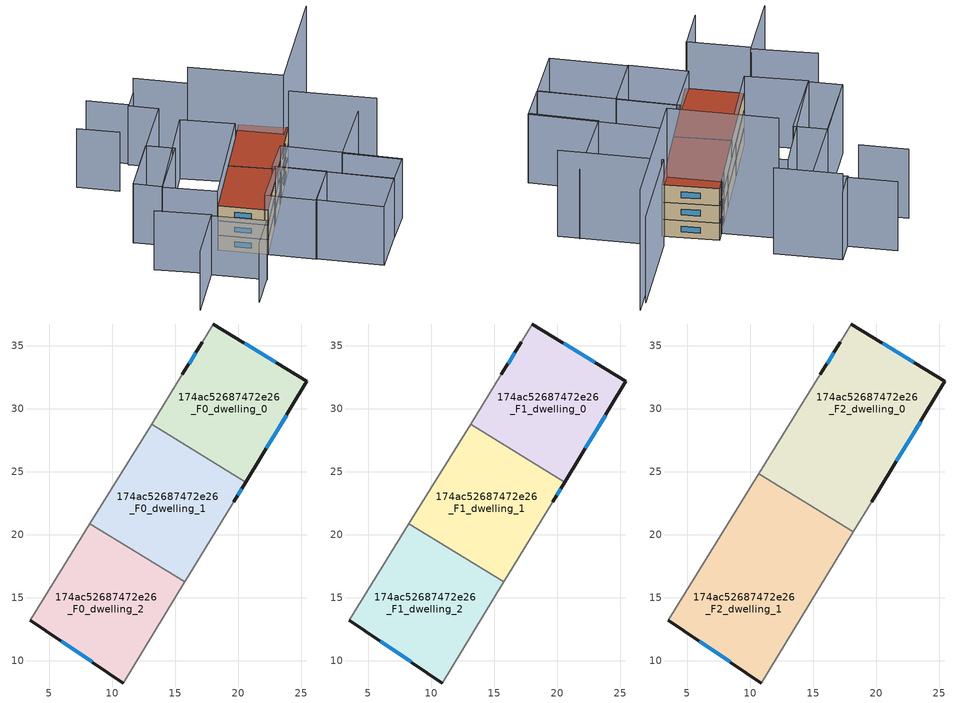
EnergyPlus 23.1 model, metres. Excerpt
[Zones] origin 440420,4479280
174ac52687472e26_F0_dwelling_0
 floor ground (EU_floor_Construction): 25.47,32.18 20.62,24.19 13.14,28.78 15.59,32.73 17.15,35.29 18.04,36.73 z0
 wall outside (EU_wall_Construction): 20.62,24.19 25.47,32.18 18.04,36.73 / 17.15,35.29 15.59,32.73 z0:3
 wall adiabatic (EU_wall_Construction): 15.59,32.73 13.14,28.78 / 18.04,36.73 17.15,35.29 z0:3
 wall to 174ac52687472e26_F0_dwelling_1 (EU_wall_Construction): 13.14,28.78 20.62,24.19 z0:3
 window (EU_Window_Construction): 22.24,26.86 23.85,29.51 / 16.63,34.44 16.11,33.59 / 22.99,33.7 20.53,35.21 z1:2
174ac52687472e26_F0_dwelling_1
 floor ground (EU_floor_Construction): 20.62,24.19 19.68,22.63 16.04,16.72 15.77,16.28 8.24,20.89 13.14,28.78 z0
 wall outside (EU_wall_Construction): 19.68,22.63 20.62,24.19 z0:3
 wall adiabatic (EU_wall_Construction): 13.14,28.78 8.24,20.89 / 15.77,16.28 16.04,16.72 19.68,22.63 z0:3
 wall to 174ac52687472e26_F0_dwelling_2 (EU_wall_Construction): 8.24,20.89 15.77,16.28 z0:3
 window (EU_Window_Construction): 19.99,23.15 20.31,23.67 z1:2
174ac52687472e26_F0_dwelling_2
 floor ground (EU_floor_Construction): 15.77,16.28 10.9,8.24 3.49,13.24 8.24,20.89 z0
 wall outside (EU_wall_Construction): 3.49,13.24 10.9,8.24 z0:3
 wall adiabatic (EU_wall_Construction): 10.9,8.24 15.77,16.28 / 8.24,20.89 3.49,13.24 z0:3
 window (EU_Window_Construction): 5.97,11.56 8.42,9.91 z1:2
174ac52687472e26_F1_dwelling_0
 floor to 174ac52687472e26_F0_dwelling_0 (EU_floor_Construction): 25.47,32.18 20.62,24.19 13.14,28.78 15.59,32.73 17.15,35.29 18.04,36.73 z3
 wall outside (EU_wall_Construction): 20.62,24.19 25.47,32.18 18.04,36.73 / 17.15,35.29 15.59,32.73 z3:6
 wall adiabatic (EU_wall_Construction): 15.59,32.73 13.14,28.78 / 18.04,36.73 17.15,35.29 z3:6
 wall to 174ac52687472e26_F1_dwelling_1 (EU_wall_Construction): 13.14,28.78 20.62,24.19 z3:6
 window (EU_Window_Construction): 22.24,26.86 23.85,29.51 / 16.63,34.44 16.11,33.59 / 22.99,33.7 20.53,35.21 z4:5
174ac52687472e26_F1_dwelling_1
 floor to 174ac52687472e26_F0_dwelling_1 (EU_floor_Construction): 20.62,24.19 19.68,22.63 16.04,16.72 15.77,16.28 8.24,20.89 13.14,28.78 z3
 wall outside (EU_wall_Construction): 19.68,22.63 20.62,24.19 z3:6
 wall adiabatic (EU_wall_Construction): 13.14,28.78 8.24,20.89 / 15.77,16.28 16.04,16.72 19.68,22.63 z3:6
 wall to 174ac52687472e26_F1_dwelling_2 (EU_wall_Construction): 8.24,20.89 15.77,16.28 z3:6
 window (EU_Window_Construction): 19.99,23.15 20.31,23.67 z4:5
174ac52687472e26_F1_dwelling_2
 floor to 174ac52687472e26_F0_dwelling_2 (EU_floor_Construction): 15.77,16.28 10.9,8.24 3.49,13.24 8.24,20.89 z3
 wall outside (EU_wall_Construction): 3.49,13.24 10.9,8.24 z3:6
 wall adiabatic (EU_wall_Construction): 10.9,8.24 15.77,16.28 / 8.24,20.89 3.49,13.24 z3:6
 window (EU_Window_Construction): 5.97,11.56 8.42,9.91 z4:5
174ac52687472e26_F2_dwelling_0
 floor to 174ac52687472e26_F1_dwelling_0 (EU_floor_Construction): 25.47,32.18 20.62,24.19 13.14,28.78 15.59,32.73 17.15,35.29 18.04,36.73 z6
 floor to 174ac52687472e26_F1_dwelling_1 (EU_floor_Construction): 20.62,24.19 19.68,22.63 18.2,20.23 10.69,24.83 13.14,28.78 z6
 wall outside (EU_wall_Construction): 19.68,22.63 25.47,32.18 18.04,36.73 / 17.15,35.29 15.59,32.73 z6:9
 wall adiabatic (EU_wall_Construction): 18.2,20.23 19.68,22.63 / 15.59,32.73 10.69,24.83 / 18.04,36.73 17.15,35.29 z6:9
 wall to 174ac52687472e26_F2_dwelling_1 (EU_wall_Construction): 10.69,24.83 18.2,20.23 z6:9
 window (EU_Window_Construction): 21.61,25.82 23.53,28.99 / 16.63,34.44 16.11,33.59 / 22.99,33.7 20.53,35.21 z7:8
 roof outside (EU_roof_Construction): 19.68,22.63 25.47,32.18 18.04,36.73 17.15,35.29 15.59,32.73 10.69,24.83 18.2,20.23 z9
174ac52687472e26_F2_dwelling_1
 floor to 174ac52687472e26_F1_dwelling_1 (EU_floor_Construction): 18.2,20.23 16.04,16.72 15.77,16.28 8.25,20.89 10.69,24.83 z6
 floor to 174ac52687472e26_F1_dwelling_2 (EU_floor_Construction): 15.77,16.28 10.9,8.24 3.49,13.24 8.25,20.89 z6
 wall outside (EU_wall_Construction): 3.49,13.24 10.9,8.24 z6:9
 wall adiabatic (EU_wall_Construction): 10.69,24.83 3.49,13.24 / 10.9,8.24 16.04,16.72 18.2,20.23 z6:9
 window (EU_Window_Construction): 5.97,11.56 8.42,9.91 z7:8
 roof outside (EU_roof_Construction): 10.9,8.24 16.04,16.72 18.2,20.23 10.69,24.83 3.49,13.24 z9
shading: 2.97,-5.67 7.23,0.73 / -9.28,11.72 -0.68,6.47 / -7.57,-3.86 -0.92,6.15 / -0.92,6.15 7.32,0.67 / 37.16,9.85 28.52,16 / 28.52,16 36.89,27.75 / -10.24,42.51 -3.98,38.27 / 1.1,45.81 5.54,42.8 / 5.54,42.8 -8.92,21.53 / 3.63,49.41 1.38,46.06 / 1.38,46.06 -4.96,50.32 / 18.01,3.52 23.52,11.39 / 23.52,11.39 33.35,4.5 / 33.35,4.5 27.85,-3.37 / 27.85,-3.37 18.01,3.52 / 23.6,11.51 17.99,3.36 / 17.99,3.36 10.42,8.56 / 10.42,8.56 16.04,16.72 / 16.04,16.72 23.6,11.51 / 33.27,4.38 15.65,17 / 15.65,17 19.68,22.63 / 19.68,22.63 37.3,10.01 / 37.3,10.01 33.27,4.38 / -8.92,21.53 -1.65,32.31 / -1.65,32.31 2.68,29.39 / 2.68,29.39 -4.59,18.61 / -4.59,18.61 -8.92,21.53 / 7.33,37.86 15.6,32.72 / 15.6,32.72 3.49,13.23 / 3.49,13.23 -4.78,18.38 / -4.78,18.38 7.33,37.86 z0:12; 39.6,25.81 26.27,34.67 / 26.27,34.67 35.46,48.51 / 12.24,43.52 3.63,49.41 z0:15; 37.04,50.13 23.88,30.45 / 23.88,30.45 9.79,39.87 z0:21
[Building]
EU S2 Campaign: North Axis=0; Terrain=City; Solar Distribution=FullExterior
[Site:Location]
Madrid: Latitude=40.5; Longitude=-3.5; Time Zone=1; Elevation=609
[SizingPeriod:WeatherFileDays]
AnnualSizingPeriod: Begin Month=1; Begin Day of Month=1; End Month=12; End Day of Month=31; Day of Week for Start Day=Monday; Use Weather File Daylight Saving Period=No; Use Weather File Rain and Snow Indicators=No
[MATERIAL]
EU_InternalMass_Material: Roughness=MediumRough; Thickness=0.1; Conductivity=1; Density=1800; Specific Heat=900; Thermal Absorptance=0.9; Solar Absorptance=0.7; Visible Absorptance=0.7
[MATERIAL:NOMASS] Roughness=MediumRough; Thermal Absorptance=0.9; Solar Absorptance=0.7; Visible Absorptance=0.7
Name | Thermal Resistance
EU_wall_NoMass | 0.459673
EU_roof_NoMass | 0.495815
EU_floor_NoMass | 0.788942
[WINDOWMATERIAL:SIMPLEGLAZINGSYSTEM]
EU_Window_SimpleGlazing: UFactor=4.26103; Solar Heat Gain Coefficient=0.85; Visible Transmittance=0.85
[CONSTRUCTION]
EU_wall_Construction: EU_wall_NoMass
EU_roof_Construction: EU_roof_NoMass
EU_floor_Construction: EU_floor_NoMass
EU_Window_Construction: EU_Window_SimpleGlazing
EU_InternalMass_Construction: EU_InternalMass_Material
[ZONE] Type=1; Multiplier=1; Ceiling Height=autocalculate; Floor Area=autocalculate; Part of Total Floor Area=Yes
Name | Volume
174ac52687472e26_F0_dwelling_0 | 245.158
174ac52687472e26_F1_dwelling_0 | 245.159
174ac52687472e26_F2_dwelling_0 | 367.742
174ac52687472e26_F0_dwelling_1; 174ac52687472e26_F1_dwelling_1; 174ac52687472e26_F1_dwelling_2 | 245.16
174ac52687472e26_F2_dwelling_1 | 367.725
174ac52687472e26_F0_dwelling_2 | 245.161
[INTERNALMASS] Construction=EU_InternalMass_Construction
Name | Zone or ZoneList | Surface Area
174ac52687472e26_F0_dwelling_0_EU_InternalMass | 174ac52687472e26_F0_dwelling_0 | 81.7195
174ac52687472e26_F0_dwelling_1_EU_InternalMass | 174ac52687472e26_F0_dwelling_1 | 81.72
174ac52687472e26_F0_dwelling_2_EU_InternalMass | 174ac52687472e26_F0_dwelling_2 | 81.7202
174ac52687472e26_F1_dwelling_0_EU_InternalMass | 174ac52687472e26_F1_dwelling_0 | 81.7195
174ac52687472e26_F1_dwelling_1_EU_InternalMass | 174ac52687472e26_F1_dwelling_1 | 81.72
174ac52687472e26_F1_dwelling_2_EU_InternalMass | 174ac52687472e26_F1_dwelling_2 | 81.7202
174ac52687472e26_F2_dwelling_0_EU_InternalMass | 174ac52687472e26_F2_dwelling_0 | 122.585
174ac52687472e26_F2_dwelling_1_EU_InternalMass | 174ac52687472e26_F2_dwelling_1 | 122.575
[OTHEREQUIPMENT] Fuel Type=Electricity; Design Level Calculation Method=Watts/Area; Power per Zone Floor Area=1; Fraction Latent=0; Fraction Radiant=0; Fraction Lost=0; Carbon Dioxide Generation Rate=0; EndUse Subcategory=EU_Step8_InternalGains
Name | Zone or ZoneList or Space or SpaceList | Schedule
EU_Step8_InternalGain_174ac52687472e26_F0_dwelling_0_f000 | 174ac52687472e26_F0_dwelling_0 | EU_Step8_GainSchedule_174ac52687472e26_F0_dwelling_0_f000
EU_Step8_InternalGain_174ac52687472e26_F0_dwelling_1_f000 | 174ac52687472e26_F0_dwelling_1 | EU_Step8_GainSchedule_174ac52687472e26_F0_dwelling_1_f000
EU_Step8_InternalGain_174ac52687472e26_F0_dwelling_2_f000 | 174ac52687472e26_F0_dwelling_2 | EU_Step8_GainSchedule_174ac52687472e26_F0_dwelling_2_f000
EU_Step8_InternalGain_174ac52687472e26_F1_dwelling_0_f000 | 174ac52687472e26_F1_dwelling_0 | EU_Step8_GainSchedule_174ac52687472e26_F1_dwelling_0_f000
EU_Step8_InternalGain_174ac52687472e26_F1_dwelling_1_f000 | 174ac52687472e26_F1_dwelling_1 | EU_Step8_GainSchedule_174ac52687472e26_F1_dwelling_1_f000
EU_Step8_InternalGain_174ac52687472e26_F1_dwelling_2_f000 | 174ac52687472e26_F1_dwelling_2 | EU_Step8_GainSchedule_174ac52687472e26_F1_dwelling_2_f000
EU_Step8_InternalGain_174ac52687472e26_F2_dwelling_0_f000 | 174ac52687472e26_F2_dwelling_0 | EU_Step8_GainSchedule_174ac52687472e26_F2_dwelling_0_f000
EU_Step8_InternalGain_174ac52687472e26_F2_dwelling_1_f000 | 174ac52687472e26_F2_dwelling_1 | EU_Step8_GainSchedule_174ac52687472e26_F2_dwelling_1_f000
[ZONEVENTILATION:DESIGNFLOWRATE] Schedule=EU_AlwaysOn; Design Flow Rate Calculation Method=AirChanges/Hour; Air Changes per Hour=0.719161; Ventilation Type=Natural; Fan Pressure Rise=0; Fan Total Efficiency=1; Constant Term Coefficient=1; Temperature Term Coefficient=0; Velocity Term Coefficient=0; Velocity Squared Term Coefficient=0; Minimum Indoor Temperature=-100; Maximum Indoor Temperature=100; Delta Temperature=-100; Minimum Outdoor Temperature=-100; Maximum Outdoor Temperature=100; Maximum Wind Speed=40
Name | Zone or ZoneList or Space or SpaceList
EU_ConstantAir_174ac52687472e26_F0_dwelling_0 | 174ac52687472e26_F0_dwelling_0
EU_ConstantAir_174ac52687472e26_F0_dwelling_1 | 174ac52687472e26_F0_dwelling_1
EU_ConstantAir_174ac52687472e26_F0_dwelling_2 | 174ac52687472e26_F0_dwelling_2
EU_ConstantAir_174ac52687472e26_F1_dwelling_0 | 174ac52687472e26_F1_dwelling_0
EU_ConstantAir_174ac52687472e26_F1_dwelling_1 | 174ac52687472e26_F1_dwelling_1
EU_ConstantAir_174ac52687472e26_F1_dwelling_2 | 174ac52687472e26_F1_dwelling_2
EU_ConstantAir_174ac52687472e26_F2_dwelling_0 | 174ac52687472e26_F2_dwelling_0
EU_ConstantAir_174ac52687472e26_F2_dwelling_1 | 174ac52687472e26_F2_dwelling_1
[HVACTEMPLATE:THERMOSTAT] Constant Heating Setpoint=20; Constant Cooling Setpoint=50
EU_HeatOnly_174ac52687472e26_F0_dwelling_0; EU_HeatOnly_174ac52687472e26_F0_dwelling_1; EU_HeatOnly_174ac52687472e26_F0_dwelling_2; EU_HeatOnly_174ac52687472e26_F1_dwelling_0; EU_HeatOnly_174ac52687472e26_F1_dwelling_1; EU_HeatOnly_174ac52687472e26_F1_dwelling_2; EU_HeatOnly_174ac52687472e26_F2_dwelling_0; EU_HeatOnly_174ac52687472e26_F2_dwelling_1
[HVACTEMPLATE:ZONE:IDEALLOADSAIRSYSTEM] System Availability Schedule=EU_AlwaysOn; Maximum Heating Supply Air Temperature=50; Minimum Cooling Supply Air Temperature=13; Maximum Heating Supply Air Humidity Ratio=0.0156; Minimum Cooling Supply Air Humidity Ratio=0.0077; Heating Limit=NoLimit; Cooling Limit=NoLimit; Heating Availability Schedule=EU_AlwaysOn; Cooling Availability Schedule=EU_CoolingOff; Dehumidification Control Type=ConstantSensibleHeatRatio; Cooling Sensible Heat Ratio=0.7; Dehumidification Setpoint=60; Humidification Control Type=None; Humidification Setpoint=30; Outdoor Air Method=None; Outdoor Air Flow Rate per Person=0.00944; Outdoor Air Flow Rate per Zone Floor Area=0; Outdoor Air Flow Rate per Zone=0; Demand Controlled Ventilation Type=None; Outdoor Air Economizer Type=NoEconomizer; Heat Recovery Type=None; Sensible Heat Recovery Effectiveness=0.7; Latent Heat Recovery Effectiveness=0.65
Name | Template Thermostat
174ac52687472e26_F0_dwelling_0 | EU_HeatOnly_174ac52687472e26_F0_dwelling_0
174ac52687472e26_F0_dwelling_1 | EU_HeatOnly_174ac52687472e26_F0_dwelling_1
174ac52687472e26_F0_dwelling_2 | EU_HeatOnly_174ac52687472e26_F0_dwelling_2
174ac52687472e26_F1_dwelling_0 | EU_HeatOnly_174ac52687472e26_F1_dwelling_0
174ac52687472e26_F1_dwelling_1 | EU_HeatOnly_174ac52687472e26_F1_dwelling_1
174ac52687472e26_F1_dwelling_2 | EU_HeatOnly_174ac52687472e26_F1_dwelling_2
174ac52687472e26_F2_dwelling_0 | EU_HeatOnly_174ac52687472e26_F2_dwelling_0
174ac52687472e26_F2_dwelling_1 | EU_HeatOnly_174ac52687472e26_F2_dwelling_1
[SIZING:ZONE] Zone Cooling Design Supply Air Temperature Input Method=SupplyAirTemperature; Zone Cooling Design Supply Air Temperature=13; Zone Heating Design Supply Air Temperature Input Method=SupplyAirTemperature; Zone Heating Design Supply Air Temperature=50; Zone Cooling Design Supply Air Humidity Ratio=0.008; Zone Heating Design Supply Air Humidity Ratio=0.008; Cooling Design Air Flow Method=DesignDay; Cooling Design Air Flow Rate=0; Cooling Minimum Air Flow per Zone Floor Area=0.000762; Cooling Minimum Air Flow=0; Cooling Minimum Air Flow Fraction=0.2; Heating Design Air Flow Method=DesignDay; Heating Design Air Flow Rate=0; Heating Maximum Air Flow per Zone Floor Area=0.002032; Heating Maximum Air Flow=0.141576; Heating Maximum Air Flow Fraction=0.3; Account for Dedicated Outdoor Air System=No; Dedicated Outdoor Air System Control Strategy=NeutralSupplyAir; Dedicated Outdoor Air Low Setpoint Temperature for Design=autosize; Dedicated Outdoor Air High Setpoint Temperature for Design=autosize; Zone Load Sizing Method=Sensible Load Only No Latent Load; Zone Latent Cooling Design Supply Air Humidity Ratio Input Method=HumidityRatioDifference; Zone Cooling Design Supply Air Humidity Ratio Difference=0.005; Zone Latent Heating Design Supply Air Humidity Ratio Input Method=HumidityRatioDifference; Zone Humidification Design Supply Air Humidity Ratio Difference=0.005
174ac52687472e26_F0_dwelling_0; 174ac52687472e26_F0_dwelling_1; 174ac52687472e26_F0_dwelling_2; 174ac52687472e26_F1_dwelling_0; 174ac52687472e26_F1_dwelling_1; 174ac52687472e26_F1_dwelling_2; 174ac52687472e26_F2_dwelling_0; 174ac52687472e26_F2_dwelling_1
[SCHEDULE:CONSTANT]
Name | Hourly Value
EU_AlwaysOn | 1
EU_CoolingOff | 0
[SCHEDULE:FILE] Column Number=1; Rows to Skip at Top=0; Number of Hours of Data=8760; Column Separator=Comma; Interpolate to Timestep=No; Minutes per Item=60; Adjust Schedule for Daylight Savings=Yes
Name | File
EU_Step8_GainSchedule_174ac52687472e26_F0_dwelling_0_f000 | ../../schedules/174ac52687472e26/174ac52687472e26_F0_dwelling_0_f000_gain.csv
EU_Step8_GainSchedule_174ac52687472e26_F0_dwelling_1_f000 | ../../schedules/174ac52687472e26/174ac52687472e26_F0_dwelling_1_f000_gain.csv
EU_Step8_GainSchedule_174ac52687472e26_F0_dwelling_2_f000 | ../../schedules/174ac52687472e26/174ac52687472e26_F0_dwelling_2_f000_gain.csv
EU_Step8_GainSchedule_174ac52687472e26_F1_dwelling_0_f000 | ../../schedules/174ac52687472e26/174ac52687472e26_F1_dwelling_0_f000_gain.csv
EU_Step8_GainSchedule_174ac52687472e26_F1_dwelling_1_f000 | ../../schedules/174ac52687472e26/174ac52687472e26_F1_dwelling_1_f000_gain.csv
EU_Step8_GainSchedule_174ac52687472e26_F1_dwelling_2_f000 | ../../schedules/174ac52687472e26/174ac52687472e26_F1_dwelling_2_f000_gain.csv
EU_Step8_GainSchedule_174ac52687472e26_F2_dwelling_0_f000 | ../../schedules/174ac52687472e26/174ac52687472e26_F2_dwelling_0_f000_gain.csv
EU_Step8_GainSchedule_174ac52687472e26_F2_dwelling_1_f000 | ../../schedules/174ac52687472e26/174ac52687472e26_F2_dwelling_1_f000_gain.csv
